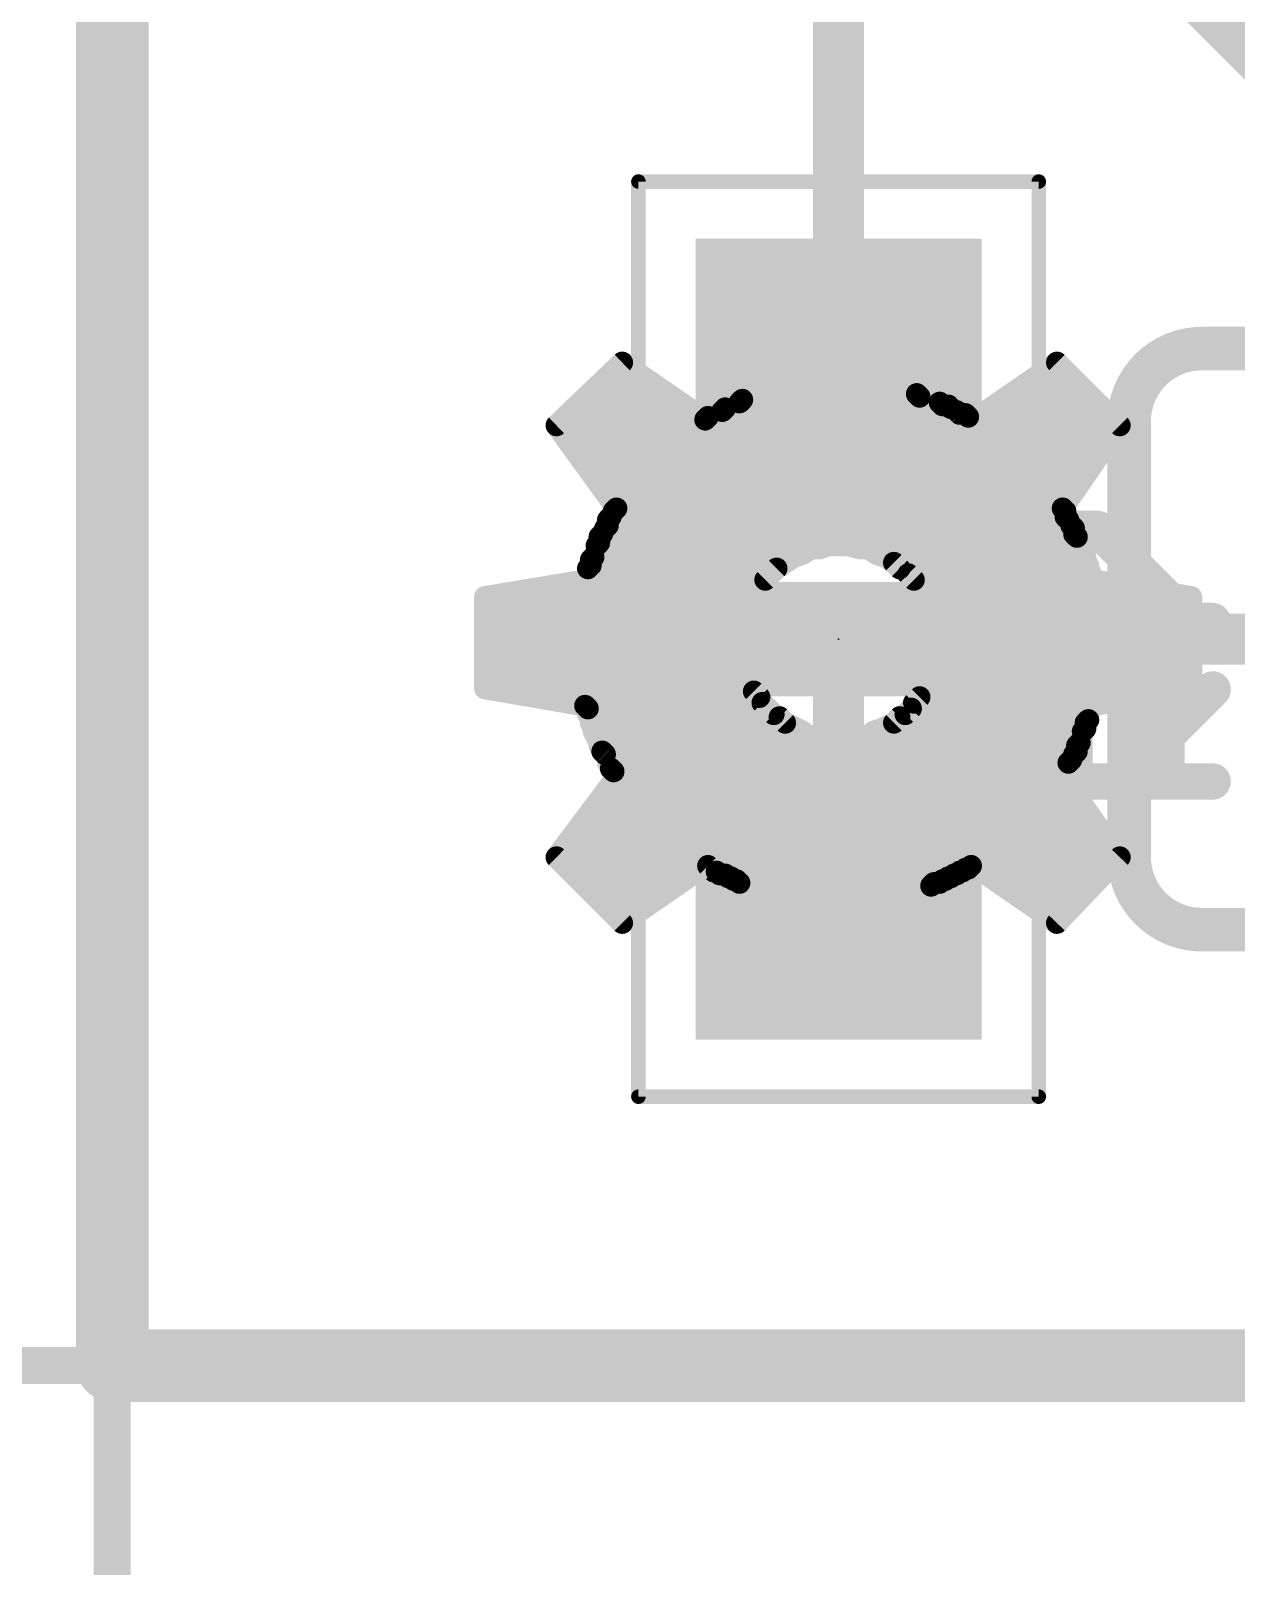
# Model space of a CAD drawing. Extents: x -38 to 69, y -72 to 37.
# Drawn here: x -0.28 to 3.93, y -0.7 to 4.67 of the extents above; entities that cross this region are included whole.
import ezdxf

# ---------------------------------------------------------------- set-up
doc = ezdxf.new("R2010")
doc.units = 0
for name, color, linetype in [('1', 12, 'CONTINUOUS'), ('16', 132, 'CONTINUOUS'), ('20', 53, 'CONTINUOUS'), ('21', 41, 'CONTINUOUS'), ('22', 40, 'CONTINUOUS'), ('23', 53, 'CONTINUOUS'), ('24', 53, 'CONTINUOUS'), ('25', 253, 'CONTINUOUS'), ('35', 253, 'CONTINUOUS'), ('39', 12, 'CONTINUOUS'), ('47', 253, 'CONTINUOUS'), ('51', 53, 'CONTINUOUS')]:
    doc.layers.add(name, color=color, linetype=linetype)

# ---------------------------------------------------------------- blocks, each defined once
blk = doc.blocks.new('RECT')
blk.add_solid([(-0.5, -0.5), (0.5, -0.5), (-0.5, 0.5), (0.5, 0.5)])

msp = doc.modelspace()

# ---------------------------------------------------------------- linework, layer by layer
at = {"layer": '1'}
for points, const_width in [([(0, 0), (0, 25.4)], 0.254), ([(2.286, 6.35), (4.318, 4.318)], 0.254), ([(2.54, 3.39), (2.54, 5.08)], 0.1778), ([(2.667, 2.54), (2.54, 2.413)], 0.1778), ([(4.2672, 2.54), (2.667, 2.54)], 0.1778), ([(2.54, 2.413), (2.54, 1.69)], 0.1778), ([(30.48, 0), (0, 0)], 0.254)]:
    msp.add_lwpolyline(points, dxfattribs=dict(at, const_width=const_width))
for points, const_width in [([(2.4956, 3.39, 1), (2.5844, 3.39)], 0.0889), ([(2.667, 2.5844, 1), (2.667, 2.4956)], 0.0889), ([(2.6984, 2.5086, 1), (2.6356, 2.5714)], 0.0889), ([(2.5086, 2.4444, 1), (2.5714, 2.3816)], 0.0889), ([(2.5844, 2.413, 1), (2.4956, 2.413)], 0.0889), ([(2.4956, 1.69, 1), (2.5844, 1.69)], 0.0889), ([(0, 0.0635, 1), (0, -0.0635)], 0.127), ([(-0.0635, 0, 1), (0.0635, 0)], 0.127)]:
    msp.add_lwpolyline(points, format="xyb", dxfattribs=dict(at, const_width=const_width))
at = {"layer": '16', "const_width": 0.254}
for points in [[(0, 0), (0, 25.4)], [(30.48, 0), (0, 0)]]:
    msp.add_lwpolyline(points, dxfattribs=at)
at = {"layer": '16', "const_width": 0.127}
for points in [[(0, 0.0635, 1), (0, -0.0635)], [(-0.0635, 0, 1), (0.0635, 0)]]:
    msp.add_lwpolyline(points, format="xyb", dxfattribs=at)
at = {"layer": '20', "const_width": 0.2032}
for points in [[(0, 0), (0, 25.4)], [(30.48, 0), (0, 0)]]:
    msp.add_lwpolyline(points, dxfattribs=at)
at = {"layer": '20', "const_width": 0.1016}
for points in [[(0, 0.0508, 1), (0, -0.0508)], [(-0.0508, 0, 1), (0.0508, 0)]]:
    msp.add_lwpolyline(points, format="xyb", dxfattribs=at)
at = {"layer": '21'}
for points, const_width in [([(3.81, 3.556, 0.4142), (3.556, 3.302)], 0.1524), ([(3.81, 3.5941, 1), (3.81, 3.5179)], 0.0762), ([(3.81, 3.5179, 1), (3.81, 3.5941)], 0.0762), ([(3.5941, 3.302, 1), (3.5179, 3.302)], 0.0762), ([(3.5179, 3.302, 1), (3.5941, 3.302)], 0.0762), ([(3.556, 1.778, 0.4142), (3.81, 1.524)], 0.1524), ([(3.5941, 1.778, 1), (3.5179, 1.778)], 0.0762), ([(3.5179, 1.778, 1), (3.5941, 1.778)], 0.0762), ([(3.81, 1.5621, 1), (3.81, 1.4859)], 0.0762), ([(3.81, 1.4859, 1), (3.81, 1.5621)], 0.0762)]:
    msp.add_lwpolyline(points, format="xyb", dxfattribs=dict(at, const_width=const_width))
at = {"layer": '21', "const_width": 0.1524}
for points in [[(3.81, 3.556), (6.35, 3.556)], [(3.556, 3.302), (3.556, 1.778)], [(6.35, 1.524), (3.81, 1.524)]]:
    msp.add_lwpolyline(points, dxfattribs=at)
at = {"layer": '22', "const_width": 0.076}
for points in [[(2.3234, 3.4074), (2.3834, 3.7574)], [(2.3777, 3.724), (2.7091, 3.724)], [(2.3834, 3.7574), (2.7034, 3.7574)], [(2.7034, 3.7574), (2.7634, 3.4074)], [(2.3647, 3.648), (2.7221, 3.648)], [(2.3516, 3.572), (2.7352, 3.572)], [(1.5534, 3.2874), (1.7834, 3.5074)], [(1.7834, 3.5074), (2.0734, 3.3074)], [(3.0134, 3.3074), (3.3034, 3.5074)], [(3.3034, 3.5074), (3.5234, 3.2874)], [(1.7715, 3.496), (1.7999, 3.496)], [(2.3386, 3.496), (2.7482, 3.496)], [(3.2869, 3.496), (3.3148, 3.496)], [(1.6921, 3.42), (1.9101, 3.42)], [(2.2834, 3.3974), (2.3034, 3.4074)], [(2.3034, 3.4074), (2.3234, 3.4074)], [(2.3256, 3.42), (2.7612, 3.42)], [(2.7634, 3.4074), (2.7734, 3.4074)], [(2.7734, 3.4074), (2.7934, 3.3974)], [(3.1767, 3.42), (3.3908, 3.42)], [(2.1334, 3.3374), (2.1434, 3.3474)], [(2.1434, 3.3474), (2.1634, 3.3574)], [(2.1634, 3.3574), (2.1734, 3.3574)], [(2.1734, 3.3574), (2.1934, 3.3674)], [(2.1934, 3.3674), (2.2034, 3.3774)], [(2.2034, 3.3774), (2.2234, 3.3774)], [(2.2234, 3.3774), (2.2434, 3.3874)], [(2.2434, 3.3874), (2.2534, 3.3874)], [(2.2534, 3.3874), (2.2734, 3.3974)], [(2.2734, 3.3974), (2.2834, 3.3974)], [(2.7934, 3.3974), (2.8134, 3.3974)], [(2.8134, 3.3974), (2.8234, 3.3874)], [(2.8234, 3.3874), (2.8434, 3.3874)], [(2.8434, 3.3874), (2.8634, 3.3774)], [(2.8634, 3.3774), (2.8734, 3.3774)], [(2.8734, 3.3774), (2.8934, 3.3674)], [(2.8934, 3.3674), (2.9034, 3.3574)], [(2.9034, 3.3574), (2.9234, 3.3574)], [(2.9234, 3.3574), (2.9334, 3.3474)], [(2.9334, 3.3474), (2.9534, 3.3374)], [(1.6126, 3.344), (2.0203, 3.344)], [(2.0734, 3.3074), (2.0834, 3.3174)], [(2.0834, 3.3174), (2.1034, 3.3274)], [(2.1034, 3.3274), (2.1134, 3.3274)], [(2.1134, 3.3274), (2.1334, 3.3374)], [(2.14, 3.344), (2.9401, 3.344)], [(2.9534, 3.3374), (2.9634, 3.3274)], [(2.9634, 3.3274), (2.9834, 3.3274)], [(2.9834, 3.3274), (2.9934, 3.3174)], [(2.9934, 3.3174), (3.0134, 3.3074)], [(3.0665, 3.344), (3.4668, 3.344)], [(1.7634, 2.9974), (1.5534, 3.2874)], [(1.5674, 3.268), (3.51, 3.268)], [(3.5234, 3.2874), (3.3234, 2.9974)], [(1.6225, 3.192), (3.4576, 3.192)], [(1.6775, 3.116), (3.4052, 3.116)], [(1.7325, 3.04), (3.3528, 3.04)], [(1.7434, 2.9674), (1.7534, 2.9874)], [(1.7534, 2.9874), (1.7634, 2.9974)], [(3.3234, 2.9974), (3.3334, 2.9874)], [(3.3334, 2.9874), (3.3334, 2.9674)], [(1.7134, 2.9074), (1.7234, 2.9274)], [(1.7234, 2.9274), (1.7334, 2.9374)], [(1.7334, 2.9574), (1.7434, 2.9674)], [(1.7334, 2.9374), (1.7334, 2.9574)], [(1.74, 2.964), (3.3368, 2.964)], [(3.3334, 2.9674), (3.3434, 2.9574)], [(3.3434, 2.9574), (3.3534, 2.9374)], [(3.3534, 2.9374), (3.3634, 2.9274)], [(3.3634, 2.9274), (3.3634, 2.9074)], [(1.6934, 2.8674), (1.7034, 2.8774)], [(1.6934, 2.8474), (1.6934, 2.8674)], [(1.7034, 2.8974), (1.7134, 2.9074)], [(1.7034, 2.8774), (1.7034, 2.8974)], [(1.7034, 2.888), (3.3781, 2.888)], [(2.5034, 2.8674), (2.4734, 2.8574)], [(2.5734, 2.8674), (2.5034, 2.8674)], [(2.6134, 2.8574), (2.5734, 2.8674)], [(3.3634, 2.9074), (3.3734, 2.8974)], [(3.3734, 2.8974), (3.3834, 2.8774)], [(3.3834, 2.8774), (3.3834, 2.8674)], [(3.3834, 2.8674), (3.4034, 2.8274)], [(1.6734, 2.8174), (1.6834, 2.8274)], [(1.6734, 2.7974), (1.6734, 2.8174)], [(1.6734, 2.812), (2.3603, 2.812)], [(1.6834, 2.8274), (1.6934, 2.8474)], [(2.3834, 2.8274), (2.3234, 2.7874)], [(2.4134, 2.8374), (2.3834, 2.8274)], [(2.4434, 2.8574), (2.4134, 2.8374)], [(2.4734, 2.8574), (2.4434, 2.8574)], [(2.6434, 2.8574), (2.6134, 2.8574)], [(2.6734, 2.8374), (2.6434, 2.8574)], [(2.7034, 2.8274), (2.6734, 2.8374)], [(2.7334, 2.8074), (2.7034, 2.8274)], [(2.7265, 2.812), (3.4061, 2.812)], [(3.4034, 2.8274), (3.4034, 2.8174)], [(3.4034, 2.8174), (3.4134, 2.7974)], [(1.6634, 2.7874), (1.6734, 2.7974)], [(1.6634, 2.7474), (1.6634, 2.7874)], [(2.3234, 2.7874), (2.2834, 2.7474)], [(2.7534, 2.7874), (2.7334, 2.8074)], [(2.7834, 2.7674), (2.7534, 2.7874)], [(2.8034, 2.7474), (2.7834, 2.7674)], [(3.4134, 2.7974), (3.4134, 2.7874)], [(3.4134, 2.7874), (3.4234, 2.7674)], [(3.4234, 2.7674), (3.4234, 2.7474)], [(1.3034, 2.6874), (1.6634, 2.7474)], [(1.5952, 2.736), (2.2758, 2.736)], [(2.2834, 2.7474), (2.2434, 2.6874)], [(2.8434, 2.6874), (2.8034, 2.7474)], [(2.811, 2.736), (3.4897, 2.736)], [(3.4234, 2.7474), (3.7734, 2.6874)], [(1.3034, 2.3674), (1.3034, 2.6874)], [(1.3034, 2.66), (2.2343, 2.66)], [(2.2334, 2.6574), (2.2134, 2.6274)], [(2.2434, 2.6874), (2.2334, 2.6574)], [(2.8834, 2.5674), (2.8434, 2.6874)], [(2.8525, 2.66), (3.7734, 2.66)], [(3.7734, 2.6874), (3.7734, 2.3674)], [(2.2134, 2.5974), (2.2034, 2.5674)], [(2.2134, 2.6274), (2.2134, 2.5974)], [(1.3034, 2.584), (2.2089, 2.584)], [(2.2034, 2.5674), (2.2034, 2.4774)], [(2.8779, 2.584), (3.7734, 2.584)], [(2.8834, 2.5074), (2.8834, 2.5674)], [(1.3034, 2.508), (2.2034, 2.508)], [(2.8734, 2.4774), (2.8834, 2.5074)], [(2.8834, 2.508), (3.7734, 2.508)], [(2.2034, 2.4774), (2.2134, 2.4474)], [(2.2134, 2.4474), (2.2134, 2.4274)], [(2.8534, 2.4074), (2.8734, 2.4474)], [(2.8734, 2.4474), (2.8734, 2.4774)], [(1.3034, 2.432), (2.2134, 2.432)], [(2.2134, 2.4274), (2.2234, 2.4074)], [(2.2234, 2.4074), (2.2334, 2.3774)], [(2.8434, 2.3774), (2.8534, 2.4074)], [(2.8657, 2.432), (3.7734, 2.432)], [(1.6534, 2.3074), (1.3034, 2.3674)], [(1.3697, 2.356), (2.2448, 2.356)], [(2.2334, 2.3774), (2.2434, 2.3574)], [(2.2434, 2.3574), (2.2634, 2.3374)], [(2.2634, 2.3374), (2.2734, 2.3174)], [(2.8034, 2.3174), (2.8234, 2.3374)], [(2.8234, 2.3374), (2.8434, 2.3774)], [(2.8327, 2.356), (3.7071, 2.356)], [(3.7734, 2.3674), (3.4234, 2.3074)], [(1.6634, 2.2974), (1.6534, 2.3074)], [(1.6634, 2.2774), (1.6634, 2.2974)], [(1.6634, 2.28), (2.3108, 2.28)], [(1.6734, 2.2574), (1.6634, 2.2774)], [(2.2734, 2.3174), (2.3134, 2.2774)], [(2.3134, 2.2774), (2.3334, 2.2674)], [(2.7534, 2.2674), (2.7734, 2.2774)], [(2.7734, 2.2774), (2.7934, 2.2974)], [(2.776, 2.28), (3.4147, 2.28)], [(2.7934, 2.2974), (2.8034, 2.3174)], [(3.4234, 2.2974), (3.4134, 2.2774)], [(3.4134, 2.2774), (3.4134, 2.2574)], [(3.4234, 2.3074), (3.4234, 2.2974)], [(1.6734, 2.2474), (1.6734, 2.2574)], [(1.6834, 2.2274), (1.6734, 2.2474)], [(1.6834, 2.2174), (1.6834, 2.2274)], [(1.7034, 2.1774), (1.6834, 2.2174)], [(2.4134, 2.2174), (2.2134, 1.6774)], [(2.3334, 2.2674), (2.3534, 2.2474)], [(2.3534, 2.2474), (2.4134, 2.2174)], [(2.6634, 2.2174), (2.6934, 2.2274)], [(2.8634, 1.6774), (2.6634, 2.2174)], [(2.6934, 2.2274), (2.7334, 2.2474)], [(2.7334, 2.2474), (2.7534, 2.2674)], [(3.3934, 2.2174), (3.3834, 2.1974)], [(3.4034, 2.2274), (3.3934, 2.2174)], [(3.4134, 2.2574), (3.4034, 2.2474)], [(3.4034, 2.2474), (3.4034, 2.2274)], [(1.6901, 2.204), (2.4085, 2.204)], [(1.7034, 2.1674), (1.7034, 2.1774)], [(1.7134, 2.1474), (1.7034, 2.1674)], [(2.6684, 2.204), (3.3867, 2.204)], [(3.3834, 2.1774), (3.3734, 2.1674)], [(3.3734, 2.1674), (3.3734, 2.1474)], [(3.3834, 2.1974), (3.3834, 2.1774)], [(1.7234, 2.1374), (1.7134, 2.1474)], [(1.7334, 2.1174), (1.7234, 2.1374)], [(1.7281, 2.128), (2.3803, 2.128)], [(1.7334, 2.1074), (1.7334, 2.1174)], [(2.6965, 2.128), (3.3587, 2.128)], [(3.3534, 2.1174), (3.3434, 2.1074)], [(3.3634, 2.1374), (3.3534, 2.1174)], [(3.3734, 2.1474), (3.3634, 2.1374)], [(1.5534, 1.7774), (1.7634, 2.0574)], [(1.7434, 2.0874), (1.7334, 2.1074)], [(1.7534, 2.0774), (1.7434, 2.0874)], [(1.7634, 2.0574), (1.7534, 2.0774)], [(3.3334, 2.0774), (3.3234, 2.0574)], [(3.3234, 2.0574), (3.5234, 1.7774)], [(3.3434, 2.1074), (3.3334, 2.0874)], [(3.3334, 2.0874), (3.3334, 2.0774)], [(1.7594, 2.052), (2.3522, 2.052)], [(2.7247, 2.052), (3.3272, 2.052)], [(1.7024, 1.976), (2.324, 1.976)], [(2.7528, 1.976), (3.3815, 1.976)], [(1.6454, 1.9), (2.2959, 1.9)], [(2.7809, 1.9), (3.4358, 1.9)], [(1.5884, 1.824), (2.2677, 1.824)], [(2.8091, 1.824), (3.4901, 1.824)], [(1.7834, 1.5474), (1.5534, 1.7774)], [(1.5828, 1.748), (2.2396, 1.748)], [(2.0734, 1.7474), (1.7834, 1.5474)], [(2.0834, 1.7474), (2.0734, 1.7474)], [(2.1034, 1.7274), (2.0834, 1.7474)], [(2.8372, 1.748), (3.4953, 1.748)], [(2.9834, 1.7374), (2.9734, 1.7274)], [(2.9934, 1.7374), (2.9834, 1.7374)], [(3.0034, 1.7474), (2.9934, 1.7374)], [(3.0134, 1.7474), (3.0034, 1.7474)], [(3.3034, 1.5474), (3.0134, 1.7474)], [(3.5234, 1.7774), (3.3034, 1.5474)], [(2.1134, 1.7274), (2.1034, 1.7274)], [(2.1234, 1.7174), (2.1134, 1.7274)], [(2.1434, 1.7174), (2.1234, 1.7174)], [(2.1534, 1.7074), (2.1434, 1.7174)], [(2.1634, 1.7074), (2.1534, 1.7074)], [(2.1734, 1.6974), (2.1634, 1.7074)], [(2.1834, 1.6974), (2.1734, 1.6974)], [(2.1934, 1.6874), (2.1834, 1.6974)], [(2.2134, 1.6874), (2.1934, 1.6874)], [(2.2134, 1.6774), (2.2134, 1.6874)], [(2.8734, 1.6874), (2.8634, 1.6774)], [(2.8934, 1.6874), (2.8734, 1.6874)], [(2.9034, 1.6974), (2.8934, 1.6874)], [(2.9134, 1.6974), (2.9034, 1.6974)], [(2.9234, 1.7074), (2.9134, 1.6974)], [(2.9334, 1.7074), (2.9234, 1.7074)], [(2.9434, 1.7174), (2.9334, 1.7074)], [(2.9534, 1.7174), (2.9434, 1.7174)], [(2.9634, 1.7274), (2.9534, 1.7174)], [(2.9734, 1.7274), (2.9634, 1.7274)], [(1.6588, 1.672), (1.9641, 1.672)], [(3.1227, 1.672), (3.4226, 1.672)], [(1.7348, 1.596), (1.8539, 1.596)], [(3.2329, 1.596), (3.3499, 1.596)]]:
    msp.add_lwpolyline(points, dxfattribs=at)
at = {"layer": '22', "const_width": 0.038}
for points in [[(2.3777, 3.743, 1), (2.3777, 3.705)], [(2.3834, 3.7764, 1), (2.3834, 3.7384)], [(2.4021, 3.7542, 1), (2.3647, 3.7606)], [(2.7221, 3.7606, 1), (2.6847, 3.7542)], [(2.7034, 3.7384, 1), (2.7034, 3.7764)], [(2.7091, 3.705, 1), (2.7091, 3.743)], [(2.3647, 3.667, 1), (2.3647, 3.629)], [(2.7221, 3.629, 1), (2.7221, 3.667)], [(2.3516, 3.591, 1), (2.3516, 3.553)], [(2.7352, 3.553, 1), (2.7352, 3.591)], [(1.7942, 3.523, 1), (1.7726, 3.4917)], [(1.7965, 3.4936, 1), (1.7703, 3.5211)], [(3.3168, 3.5208, 1), (3.29, 3.4939)], [(3.3142, 3.4917, 1), (3.2926, 3.523)], [(1.7715, 3.515, 1), (1.7715, 3.477)], [(1.7999, 3.477, 1), (1.7999, 3.515)], [(2.3386, 3.515, 1), (2.3386, 3.477)], [(2.7482, 3.477, 1), (2.7482, 3.515)], [(3.2869, 3.515, 1), (3.2869, 3.477)], [(3.3148, 3.477, 1), (3.3148, 3.515)], [(1.6921, 3.439, 1), (1.6921, 3.401)], [(1.9101, 3.401, 1), (1.9101, 3.439)], [(2.3034, 3.4264, 1), (2.3034, 3.3884)], [(2.3119, 3.3904, 1), (2.2949, 3.4244)], [(2.3256, 3.439, 1), (2.3256, 3.401)], [(2.3234, 3.3884, 1), (2.3234, 3.4264)], [(2.7634, 3.4264, 1), (2.7634, 3.3884)], [(2.7819, 3.4244, 1), (2.7649, 3.3904)], [(2.7612, 3.401, 1), (2.7612, 3.439)], [(2.7734, 3.3884, 1), (2.7734, 3.4264)], [(3.1767, 3.439, 1), (3.1767, 3.401)], [(3.3908, 3.401, 1), (3.3908, 3.439)], [(2.1349, 3.3644, 1), (2.1519, 3.3304)], [(2.1568, 3.3339, 1), (2.13, 3.3608)], [(2.1634, 3.3764, 1), (2.1634, 3.3384)], [(2.1649, 3.3744, 1), (2.1819, 3.3404)], [(2.1719, 3.3404, 1), (2.1549, 3.3744)], [(2.1734, 3.3384, 1), (2.1734, 3.3764)], [(2.18, 3.3808, 1), (2.2068, 3.3539)], [(2.2034, 3.3964, 1), (2.2034, 3.3584)], [(2.2019, 3.3504, 1), (2.1849, 3.3844)], [(2.2168, 3.3639, 1), (2.19, 3.3908)], [(2.2149, 3.3944, 1), (2.2319, 3.3604)], [(2.2234, 3.3584, 1), (2.2234, 3.3964)], [(2.2434, 3.4064, 1), (2.2434, 3.3684)], [(2.2449, 3.4044, 1), (2.2619, 3.3704)], [(2.2519, 3.3704, 1), (2.2349, 3.4044)], [(2.2534, 3.3684, 1), (2.2534, 3.4064)], [(2.2734, 3.4164, 1), (2.2734, 3.3784)], [(2.2749, 3.4144, 1), (2.2919, 3.3804)], [(2.2819, 3.3804, 1), (2.2649, 3.4144)], [(2.2834, 3.3784, 1), (2.2834, 3.4164)], [(2.3047, 3.4106, 1), (2.3421, 3.4042)], [(2.7447, 3.4042, 1), (2.7821, 3.4106)], [(2.7934, 3.4164, 1), (2.7934, 3.3784)], [(2.7849, 3.3804, 1), (2.8019, 3.4144)], [(2.8268, 3.4108, 1), (2.8, 3.3839)], [(2.8234, 3.4064, 1), (2.8234, 3.3684)], [(2.81, 3.3739, 1), (2.8368, 3.4008)], [(2.8134, 3.3784, 1), (2.8134, 3.4164)], [(2.8519, 3.4044, 1), (2.8349, 3.3704)], [(2.8434, 3.3684, 1), (2.8434, 3.4064)], [(2.8634, 3.3964, 1), (2.8634, 3.3584)], [(2.8819, 3.3944, 1), (2.8649, 3.3604)], [(2.8549, 3.3604, 1), (2.8719, 3.3944)], [(2.8734, 3.3584, 1), (2.8734, 3.3964)], [(2.9068, 3.3808, 1), (2.88, 3.3539)], [(2.9034, 3.3764, 1), (2.9034, 3.3384)], [(2.8849, 3.3504, 1), (2.9019, 3.3844)], [(2.89, 3.3439, 1), (2.9168, 3.3708)], [(2.9368, 3.3708, 1), (2.91, 3.3439)], [(2.9419, 3.3644, 1), (2.9249, 3.3304)], [(2.9234, 3.3384, 1), (2.9234, 3.3764)], [(1.6126, 3.363, 1), (1.6126, 3.325)], [(2.0203, 3.325, 1), (2.0203, 3.363)], [(2.06, 3.3208, 1), (2.0868, 3.2939)], [(2.0626, 3.2917, 1), (2.0842, 3.323)], [(2.0749, 3.3344, 1), (2.0919, 3.3004)], [(2.0968, 3.3039, 1), (2.07, 3.3308)], [(2.1034, 3.3464, 1), (2.1034, 3.3084)], [(2.1049, 3.3444, 1), (2.1219, 3.3104)], [(2.1119, 3.3104, 1), (2.0949, 3.3444)], [(2.1134, 3.3084, 1), (2.1134, 3.3464)], [(2.12, 3.3508, 1), (2.1468, 3.3239)], [(2.14, 3.363, 1), (2.14, 3.325)], [(2.1419, 3.3204, 1), (2.1249, 3.3544)], [(2.92, 3.3339, 1), (2.9468, 3.3608)], [(2.9668, 3.3508, 1), (2.94, 3.3239)], [(2.9401, 3.325, 1), (2.9401, 3.363)], [(2.9634, 3.3464, 1), (2.9634, 3.3084)], [(2.9449, 3.3204, 1), (2.9619, 3.3544)], [(2.95, 3.3139, 1), (2.9768, 3.3408)], [(2.9968, 3.3408, 1), (2.97, 3.3139)], [(3.0019, 3.3344, 1), (2.9849, 3.3004)], [(2.98, 3.3039, 1), (3.0068, 3.3308)], [(2.9834, 3.3084, 1), (2.9834, 3.3464)], [(3.0026, 3.323, 1), (3.0242, 3.2917)], [(3.0049, 3.2904, 1), (3.0219, 3.3244)], [(3.0665, 3.363, 1), (3.0665, 3.325)], [(3.4668, 3.325, 1), (3.4668, 3.363)], [(1.5688, 3.2985, 1), (1.538, 3.2762)], [(1.5403, 3.3011, 1), (1.5665, 3.2736)], [(1.5674, 3.287, 1), (1.5674, 3.249)], [(3.539, 3.2766, 1), (3.5078, 3.2982)], [(3.51, 3.2739, 1), (3.5368, 3.3008)], [(3.51, 3.249, 1), (3.51, 3.287)], [(1.6225, 3.211, 1), (1.6225, 3.173)], [(3.4576, 3.173, 1), (3.4576, 3.211)], [(1.6775, 3.135, 1), (1.6775, 3.097)], [(3.4052, 3.097, 1), (3.4052, 3.135)], [(1.7325, 3.059, 1), (1.7325, 3.021)], [(3.3528, 3.021, 1), (3.3528, 3.059)], [(1.74, 3.0008, 1), (1.7668, 2.9739)], [(1.7704, 2.9789, 1), (1.7364, 2.9959)], [(1.748, 2.9862, 1), (1.7788, 3.0085)], [(1.7768, 2.9839, 1), (1.75, 3.0108)], [(3.3368, 3.0108, 1), (3.31, 2.9839)], [(3.3078, 3.0082, 1), (3.339, 2.9866)], [(3.3524, 2.9874, 1), (3.3144, 2.9874)], [(3.32, 2.9739, 1), (3.3468, 3.0008)], [(1.71, 2.9408, 1), (1.7368, 2.9139)], [(1.7404, 2.9189, 1), (1.7064, 2.9359)], [(1.7524, 2.9574, 1), (1.7144, 2.9574)], [(1.72, 2.9708, 1), (1.7468, 2.9439)], [(1.7144, 2.9374, 1), (1.7524, 2.9374)], [(1.7468, 2.9239, 1), (1.72, 2.9508)], [(1.74, 2.983, 1), (1.74, 2.945)], [(1.7264, 2.9759, 1), (1.7604, 2.9589)], [(1.7568, 2.9539, 1), (1.73, 2.9808)], [(3.3468, 2.9808, 1), (3.32, 2.9539)], [(3.3144, 2.9674, 1), (3.3524, 2.9674)], [(3.3604, 2.9659, 1), (3.3264, 2.9489)], [(3.33, 2.9439, 1), (3.3568, 2.9708)], [(3.3668, 2.9508, 1), (3.34, 2.9239)], [(3.3364, 2.9289, 1), (3.3704, 2.9459)], [(3.3368, 2.945, 1), (3.3368, 2.983)], [(3.3824, 2.9274, 1), (3.3444, 2.9274)], [(3.35, 2.9139, 1), (3.3768, 2.9408)], [(1.7124, 2.8674, 1), (1.6744, 2.8674)], [(1.68, 2.8808, 1), (1.7068, 2.8539)], [(1.7224, 2.8974, 1), (1.6844, 2.8974)], [(1.69, 2.9108, 1), (1.7168, 2.8839)], [(1.7034, 2.907, 1), (1.7034, 2.869)], [(1.7168, 2.8639, 1), (1.69, 2.8908)], [(1.6964, 2.9159, 1), (1.7304, 2.8989)], [(1.7268, 2.8939, 1), (1.7, 2.9208)], [(2.5034, 2.8864, 1), (2.5034, 2.8484)], [(2.5094, 2.8493, 1), (2.4974, 2.8854)], [(2.578, 2.8858, 1), (2.5688, 2.8489)], [(2.5734, 2.8484, 1), (2.5734, 2.8864)], [(3.3768, 2.9208, 1), (3.35, 2.8939)], [(3.3444, 2.9074, 1), (3.3824, 2.9074)], [(3.3904, 2.9059, 1), (3.3564, 2.8889)], [(3.36, 2.8839, 1), (3.3868, 2.9108)], [(3.4024, 2.8774, 1), (3.3644, 2.8774)], [(3.4004, 2.8759, 1), (3.3664, 2.8589)], [(3.3664, 2.8689, 1), (3.4004, 2.8859)], [(3.3781, 2.869, 1), (3.3781, 2.907)], [(1.6924, 2.8174, 1), (1.6544, 2.8174)], [(1.6734, 2.831, 1), (1.6734, 2.793)], [(1.66, 2.8308, 1), (1.6868, 2.8039)], [(1.6664, 2.8359, 1), (1.7004, 2.8189)], [(1.6968, 2.8139, 1), (1.67, 2.8408)], [(1.6744, 2.8474, 1), (1.7124, 2.8474)], [(1.7104, 2.8389, 1), (1.6764, 2.8559)], [(1.6844, 2.8774, 1), (1.7224, 2.8774)], [(2.3603, 2.793, 1), (2.3603, 2.831)], [(2.3774, 2.8454, 1), (2.3894, 2.8093)], [(2.3939, 2.8116, 1), (2.3729, 2.8432)], [(2.4029, 2.8532, 1), (2.4239, 2.8216)], [(2.4194, 2.8193, 1), (2.4074, 2.8554)], [(2.4434, 2.8764, 1), (2.4434, 2.8384)], [(2.4539, 2.8416, 1), (2.4329, 2.8732)], [(2.4674, 2.8754, 1), (2.4794, 2.8393)], [(2.4734, 2.8384, 1), (2.4734, 2.8764)], [(2.6134, 2.8764, 1), (2.6134, 2.8384)], [(2.6088, 2.8389, 1), (2.618, 2.8758)], [(2.6539, 2.8732, 1), (2.6329, 2.8416)], [(2.6434, 2.8384, 1), (2.6434, 2.8764)], [(2.6794, 2.8554, 1), (2.6674, 2.8193)], [(2.6629, 2.8216, 1), (2.6839, 2.8532)], [(2.7139, 2.8432, 1), (2.6929, 2.8116)], [(2.6974, 2.8093, 1), (2.7094, 2.8454)], [(2.7265, 2.831, 1), (2.7265, 2.793)], [(3.3644, 2.8674, 1), (3.4024, 2.8674)], [(3.4224, 2.8274, 1), (3.3844, 2.8274)], [(3.4204, 2.8259, 1), (3.3864, 2.8089)], [(3.3864, 2.8189, 1), (3.4204, 2.8359)], [(3.4061, 2.793, 1), (3.4061, 2.831)], [(1.6824, 2.7874, 1), (1.6444, 2.7874)], [(1.65, 2.8008, 1), (1.6768, 2.7739)], [(1.6544, 2.7974, 1), (1.6924, 2.7974)], [(1.6868, 2.7839, 1), (1.66, 2.8108)], [(2.3129, 2.8032, 1), (2.3339, 2.7716)], [(2.3368, 2.7739, 1), (2.31, 2.8008)], [(2.7468, 2.8208, 1), (2.72, 2.7939)], [(2.7229, 2.7916, 1), (2.7439, 2.8232)], [(2.7639, 2.8032, 1), (2.7429, 2.7716)], [(2.74, 2.7739, 1), (2.7668, 2.8008)], [(2.7968, 2.7808, 1), (2.77, 2.7539)], [(2.7729, 2.7516, 1), (2.7939, 2.7832)], [(3.3844, 2.8174, 1), (3.4224, 2.8174)], [(3.4324, 2.7974, 1), (3.3944, 2.7974)], [(3.4304, 2.7959, 1), (3.3964, 2.7789)], [(3.3944, 2.7874, 1), (3.4324, 2.7874)], [(3.3964, 2.7889, 1), (3.4304, 2.8059)], [(3.4424, 2.7674, 1), (3.4044, 2.7674)], [(3.4064, 2.7589, 1), (3.4404, 2.7759)], [(1.5952, 2.755, 1), (1.5952, 2.717)], [(1.6444, 2.7474, 1), (1.6824, 2.7474)], [(1.6665, 2.7286, 1), (1.6603, 2.7661)], [(2.27, 2.7608, 1), (2.2968, 2.7339)], [(2.2992, 2.7368, 1), (2.2676, 2.7579)], [(2.2758, 2.717, 1), (2.2758, 2.755)], [(2.8192, 2.7579, 1), (2.7876, 2.7368)], [(2.79, 2.7339, 1), (2.8168, 2.7608)], [(2.811, 2.755, 1), (2.811, 2.717)], [(3.4266, 2.7661, 1), (3.4202, 2.7286)], [(3.4044, 2.7474, 1), (3.4424, 2.7474)], [(3.4897, 2.717, 1), (3.4897, 2.755)], [(1.3224, 2.6874, 1), (1.2844, 2.6874)], [(1.3003, 2.7061, 1), (1.3065, 2.6686)], [(1.3034, 2.679, 1), (1.3034, 2.641)], [(2.2492, 2.6468, 1), (2.2176, 2.6679)], [(2.2276, 2.6979, 1), (2.2592, 2.6768)], [(2.2614, 2.6814, 1), (2.2254, 2.6934)], [(2.2343, 2.641, 1), (2.2343, 2.679)], [(2.8614, 2.6934, 1), (2.8254, 2.6814)], [(2.8276, 2.6768, 1), (2.8592, 2.6979)], [(2.8525, 2.679, 1), (2.8525, 2.641)], [(3.7924, 2.6874, 1), (3.7544, 2.6874)], [(3.7702, 2.6686, 1), (3.7766, 2.7061)], [(3.7734, 2.641, 1), (3.7734, 2.679)], [(2.2324, 2.6274, 1), (2.1944, 2.6274)], [(2.1976, 2.6379, 1), (2.2292, 2.6168)], [(2.2314, 2.5914, 1), (2.1954, 2.6034)], [(2.2154, 2.6634, 1), (2.2514, 2.6514)], [(1.3034, 2.603, 1), (1.3034, 2.565)], [(2.2224, 2.5674, 1), (2.1844, 2.5674)], [(2.1854, 2.5734, 1), (2.2214, 2.5614)], [(2.1944, 2.5974, 1), (2.2324, 2.5974)], [(2.2089, 2.565, 1), (2.2089, 2.603)], [(2.8779, 2.603, 1), (2.8779, 2.565)], [(2.9024, 2.5674, 1), (2.8644, 2.5674)], [(2.8654, 2.5614, 1), (2.9014, 2.5734)], [(3.7734, 2.565, 1), (3.7734, 2.603)], [(1.3034, 2.527, 1), (1.3034, 2.489)], [(2.2034, 2.489, 1), (2.2034, 2.527)], [(2.8834, 2.527, 1), (2.8834, 2.489)], [(2.8644, 2.5074, 1), (2.9024, 2.5074)], [(2.9014, 2.5014, 1), (2.8654, 2.5134)], [(3.7734, 2.489, 1), (3.7734, 2.527)], [(2.2214, 2.4834, 1), (2.1854, 2.4714)], [(2.1844, 2.4774, 1), (2.2224, 2.4774)], [(2.2324, 2.4474, 1), (2.1944, 2.4474)], [(2.1954, 2.4414, 1), (2.2314, 2.4534)], [(2.8924, 2.4774, 1), (2.8544, 2.4774)], [(2.8554, 2.4834, 1), (2.8914, 2.4714)], [(2.8904, 2.4389, 1), (2.8564, 2.4559)], [(1.3034, 2.451, 1), (1.3034, 2.413)], [(2.2304, 2.4359, 1), (2.1964, 2.4189)], [(2.1944, 2.4274, 1), (2.2324, 2.4274)], [(2.2414, 2.4134, 1), (2.2054, 2.4014)], [(2.2064, 2.3989, 1), (2.2404, 2.4159)], [(2.2134, 2.413, 1), (2.2134, 2.451)], [(2.8364, 2.4159, 1), (2.8704, 2.3989)], [(2.8714, 2.4014, 1), (2.8354, 2.4134)], [(2.8657, 2.451, 1), (2.8657, 2.413)], [(2.8544, 2.4474, 1), (2.8924, 2.4474)], [(3.7734, 2.413, 1), (3.7734, 2.451)], [(1.3066, 2.3861, 1), (1.3002, 2.3486)], [(1.2844, 2.3674, 1), (1.3224, 2.3674)], [(1.3697, 2.375, 1), (1.3697, 2.337)], [(2.2504, 2.3859, 1), (2.2164, 2.3689)], [(2.2154, 2.3714, 1), (2.2514, 2.3834)], [(2.2568, 2.3708, 1), (2.23, 2.3439)], [(2.2264, 2.3489, 1), (2.2604, 2.3659)], [(2.2804, 2.3459, 1), (2.2464, 2.3289)], [(2.2448, 2.337, 1), (2.2448, 2.375)], [(2.25, 2.3239, 1), (2.2768, 2.3508)], [(2.8064, 2.3459, 1), (2.8404, 2.3289)], [(2.8368, 2.3239, 1), (2.81, 2.3508)], [(2.8327, 2.375, 1), (2.8327, 2.337)], [(2.8254, 2.3834, 1), (2.8614, 2.3714)], [(2.8604, 2.3689, 1), (2.8264, 2.3859)], [(3.7071, 2.337, 1), (3.7071, 2.375)], [(3.7544, 2.3674, 1), (3.7924, 2.3674)], [(3.7766, 2.3486, 1), (3.7702, 2.3861)], [(1.6668, 2.3208, 1), (1.64, 2.2939)], [(1.6824, 2.2974, 1), (1.6444, 2.2974)], [(1.6634, 2.299, 1), (1.6634, 2.261)], [(1.6804, 2.2859, 1), (1.6464, 2.2689)], [(1.65, 2.2839, 1), (1.6768, 2.3108)], [(1.6502, 2.2886, 1), (1.6566, 2.3261)], [(2.2868, 2.3308, 1), (2.26, 2.3039)], [(2.2564, 2.3089, 1), (2.2904, 2.3259)], [(2.3219, 2.2944, 1), (2.3049, 2.2604)], [(2.3, 2.2639, 1), (2.3268, 2.2908)], [(2.3108, 2.261, 1), (2.3108, 2.299)], [(2.76, 2.2908, 1), (2.7868, 2.2639)], [(2.776, 2.299, 1), (2.776, 2.261)], [(2.7819, 2.2604, 1), (2.7649, 2.2944)], [(2.7764, 2.3059, 1), (2.8104, 2.2889)], [(2.8068, 2.2839, 1), (2.78, 2.3108)], [(2.79, 2.3308, 1), (2.8168, 2.3039)], [(2.8204, 2.3089, 1), (2.7864, 2.3259)], [(3.4324, 2.2774, 1), (3.3944, 2.2774)], [(3.4424, 2.3074, 1), (3.4044, 2.3074)], [(3.4202, 2.3261, 1), (3.4266, 2.2886)], [(3.4044, 2.2974, 1), (3.4424, 2.2974)], [(3.4404, 2.2889, 1), (3.4064, 2.3059)], [(3.4147, 2.261, 1), (3.4147, 2.299)], [(1.6444, 2.2774, 1), (1.6824, 2.2774)], [(1.6924, 2.2574, 1), (1.6544, 2.2574)], [(1.6904, 2.2559, 1), (1.6564, 2.2389)], [(1.6544, 2.2474, 1), (1.6924, 2.2474)], [(1.6564, 2.2489, 1), (1.6904, 2.2659)], [(1.7024, 2.2274, 1), (1.6644, 2.2274)], [(1.7004, 2.2259, 1), (1.6664, 2.2089)], [(2.3468, 2.2808, 1), (2.32, 2.2539)], [(2.3249, 2.2504, 1), (2.3419, 2.2844)], [(2.3619, 2.2644, 1), (2.3449, 2.2304)], [(2.34, 2.2339, 1), (2.3668, 2.2608)], [(2.4312, 2.2108, 1), (2.3956, 2.224)], [(2.6812, 2.224, 1), (2.6456, 2.2108)], [(2.6849, 2.2444, 1), (2.7019, 2.2104)], [(2.6994, 2.2093, 1), (2.6874, 2.2454)], [(2.72, 2.2608, 1), (2.7468, 2.2339)], [(2.7419, 2.2304, 1), (2.7249, 2.2644)], [(2.7449, 2.2844, 1), (2.7619, 2.2504)], [(2.7668, 2.2539, 1), (2.74, 2.2808)], [(3.4104, 2.2089, 1), (3.3764, 2.2259)], [(3.4224, 2.2474, 1), (3.3844, 2.2474)], [(3.39, 2.2608, 1), (3.4168, 2.2339)], [(3.4168, 2.2139, 1), (3.39, 2.2408)], [(3.3964, 2.2859, 1), (3.4304, 2.2689)], [(3.3944, 2.2574, 1), (3.4324, 2.2574)], [(3.4268, 2.2439, 1), (3.4, 2.2708)], [(1.6644, 2.2174, 1), (1.7024, 2.2174)], [(1.6664, 2.2189, 1), (1.7004, 2.2359)], [(1.6901, 2.223, 1), (1.6901, 2.185)], [(1.7224, 2.1774, 1), (1.6844, 2.1774)], [(1.7204, 2.1759, 1), (1.6864, 2.1589)], [(1.6864, 2.1689, 1), (1.7204, 2.1859)], [(2.4049, 2.2004, 1), (2.4219, 2.2344)], [(2.4085, 2.185, 1), (2.4085, 2.223)], [(2.6574, 2.2354, 1), (2.6694, 2.1993)], [(2.6684, 2.223, 1), (2.6684, 2.185)], [(3.3924, 2.1674, 1), (3.3544, 2.1674)], [(3.4024, 2.1974, 1), (3.3644, 2.1974)], [(3.3664, 2.2059, 1), (3.4004, 2.1889)], [(3.3968, 2.1639, 1), (3.37, 2.1908)], [(3.38, 2.2308, 1), (3.4068, 2.2039)], [(3.3844, 2.2274, 1), (3.4224, 2.2274)], [(3.3867, 2.185, 1), (3.3867, 2.223)], [(1.6844, 2.1674, 1), (1.7224, 2.1674)], [(1.7268, 2.1608, 1), (1.7, 2.1339)], [(1.6964, 2.1389, 1), (1.7304, 2.1559)], [(1.7404, 2.1459, 1), (1.7064, 2.1289)], [(1.7281, 2.147, 1), (1.7281, 2.109)], [(1.71, 2.1239, 1), (1.7368, 2.1508)], [(1.7524, 2.1174, 1), (1.7144, 2.1174)], [(2.3803, 2.109, 1), (2.3803, 2.147)], [(2.6965, 2.147, 1), (2.6965, 2.109)], [(3.3668, 2.1039, 1), (3.34, 2.1308)], [(3.35, 2.1508, 1), (3.3768, 2.1239)], [(3.3804, 2.1289, 1), (3.3464, 2.1459)], [(3.36, 2.1808, 1), (3.3868, 2.1539)], [(3.3544, 2.1474, 1), (3.3924, 2.1474)], [(3.3587, 2.109, 1), (3.3587, 2.147)], [(3.3868, 2.1339, 1), (3.36, 2.1608)], [(3.3644, 2.1774, 1), (3.4024, 2.1774)], [(1.7504, 2.1159, 1), (1.7164, 2.0989)], [(1.7144, 2.1074, 1), (1.7524, 2.1074)], [(1.7164, 2.1089, 1), (1.7504, 2.1259)], [(1.7568, 2.1008, 1), (1.73, 2.0739)], [(1.7264, 2.0789, 1), (1.7604, 2.0959)], [(1.7704, 2.0859, 1), (1.7364, 2.0689)], [(1.74, 2.0639, 1), (1.7668, 2.0908)], [(1.7786, 2.046, 1), (1.7482, 2.0688)], [(3.3389, 2.0684, 1), (3.3079, 2.0463)], [(3.3524, 2.0874, 1), (3.3144, 2.0874)], [(3.3164, 2.0959, 1), (3.3504, 2.0789)], [(3.3144, 2.0774, 1), (3.3524, 2.0774)], [(3.3504, 2.0689, 1), (3.3164, 2.0859)], [(3.33, 2.1208, 1), (3.3568, 2.0939)], [(3.3604, 2.0989, 1), (3.3264, 2.1159)], [(3.3364, 2.1259, 1), (3.3704, 2.1089)], [(1.7594, 2.071, 1), (1.7594, 2.033)], [(1.7464, 2.0489, 1), (1.7804, 2.0659)], [(2.3522, 2.033, 1), (2.3522, 2.071)], [(2.7247, 2.071, 1), (2.7247, 2.033)], [(3.3064, 2.0659, 1), (3.3404, 2.0489)], [(3.3272, 2.033, 1), (3.3272, 2.071)], [(1.7024, 1.995, 1), (1.7024, 1.957)], [(2.324, 1.957, 1), (2.324, 1.995)], [(2.7528, 1.995, 1), (2.7528, 1.957)], [(3.3815, 1.957, 1), (3.3815, 1.995)], [(1.6454, 1.919, 1), (1.6454, 1.881)], [(2.2959, 1.881, 1), (2.2959, 1.919)], [(2.7809, 1.919, 1), (2.7809, 1.881)], [(3.4358, 1.881, 1), (3.4358, 1.919)], [(1.5884, 1.843, 1), (1.5884, 1.805)], [(2.2677, 1.805, 1), (2.2677, 1.843)], [(2.8091, 1.843, 1), (2.8091, 1.805)], [(3.4901, 1.805, 1), (3.4901, 1.843)], [(1.5668, 1.7908, 1), (1.54, 1.7639)], [(1.5382, 1.7888, 1), (1.5686, 1.766)], [(1.5828, 1.767, 1), (1.5828, 1.729)], [(2.0734, 1.7664, 1), (2.0734, 1.7284)], [(2.0842, 1.7317, 1), (2.0626, 1.763)], [(2.0968, 1.7608, 1), (2.07, 1.7339)], [(2.0834, 1.7284, 1), (2.0834, 1.7664)], [(2.2396, 1.729, 1), (2.2396, 1.767)], [(2.8372, 1.767, 1), (2.8372, 1.729)], [(2.9834, 1.7564, 1), (2.9834, 1.7184)], [(2.9968, 1.7239, 1), (2.97, 1.7508)], [(3.0034, 1.7664, 1), (3.0034, 1.7284)], [(3.0168, 1.7339, 1), (2.99, 1.7608)], [(2.9934, 1.7184, 1), (2.9934, 1.7564)], [(3.0242, 1.763, 1), (3.0026, 1.7317)], [(3.0134, 1.7284, 1), (3.0134, 1.7664)], [(3.4953, 1.729, 1), (3.4953, 1.767)], [(3.5079, 1.7663, 1), (3.5389, 1.7884)], [(3.5371, 1.7642, 1), (3.5097, 1.7905)], [(2.1034, 1.7464, 1), (2.1034, 1.7084)], [(2.09, 1.7139, 1), (2.1168, 1.7408)], [(2.1268, 1.7408, 1), (2.1, 1.7139)], [(2.1234, 1.7364, 1), (2.1234, 1.6984)], [(2.11, 1.7039, 1), (2.1368, 1.7308)], [(2.1134, 1.7084, 1), (2.1134, 1.7464)], [(2.1568, 1.7308, 1), (2.13, 1.7039)], [(2.1534, 1.7264, 1), (2.1534, 1.6884)], [(2.14, 1.6939, 1), (2.1668, 1.7208)], [(2.1434, 1.6984, 1), (2.1434, 1.7364)], [(2.1768, 1.7208, 1), (2.15, 1.6939)], [(2.1734, 1.7164, 1), (2.1734, 1.6784)], [(2.16, 1.6839, 1), (2.1868, 1.7108)], [(2.1634, 1.6884, 1), (2.1634, 1.7264)], [(2.1968, 1.7108, 1), (2.17, 1.6839)], [(2.1934, 1.7064, 1), (2.1934, 1.6684)], [(2.18, 1.6739, 1), (2.2068, 1.7008)], [(2.1834, 1.6784, 1), (2.1834, 1.7164)], [(2.2324, 1.6874, 1), (2.1944, 1.6874)], [(2.2134, 1.6684, 1), (2.2134, 1.7064)], [(2.8734, 1.7064, 1), (2.8734, 1.6684)], [(2.8868, 1.6739, 1), (2.86, 1.7008)], [(2.88, 1.7008, 1), (2.9068, 1.6739)], [(2.9034, 1.7164, 1), (2.9034, 1.6784)], [(2.9168, 1.6839, 1), (2.89, 1.7108)], [(2.8934, 1.6684, 1), (2.8934, 1.7064)], [(2.9, 1.7108, 1), (2.9268, 1.6839)], [(2.9234, 1.7264, 1), (2.9234, 1.6884)], [(2.9368, 1.6939, 1), (2.91, 1.7208)], [(2.9134, 1.6784, 1), (2.9134, 1.7164)], [(2.92, 1.7208, 1), (2.9468, 1.6939)], [(2.9434, 1.7364, 1), (2.9434, 1.6984)], [(2.9568, 1.7039, 1), (2.93, 1.7308)], [(2.9334, 1.6884, 1), (2.9334, 1.7264)], [(2.94, 1.7308, 1), (2.9668, 1.7039)], [(2.9634, 1.7464, 1), (2.9634, 1.7084)], [(2.9768, 1.7139, 1), (2.95, 1.7408)], [(2.9534, 1.6984, 1), (2.9534, 1.7364)], [(2.96, 1.7408, 1), (2.9868, 1.7139)], [(2.9734, 1.7084, 1), (2.9734, 1.7464)], [(2.98, 1.7508, 1), (3.0068, 1.7239)], [(1.6588, 1.691, 1), (1.6588, 1.653)], [(1.9641, 1.653, 1), (1.9641, 1.691)], [(2.1956, 1.684, 1), (2.2312, 1.6708)], [(2.1944, 1.6774, 1), (2.2324, 1.6774)], [(2.85, 1.6908, 1), (2.8768, 1.6639)], [(2.8456, 1.6708, 1), (2.8812, 1.684)], [(3.1227, 1.691, 1), (3.1227, 1.653)], [(3.4226, 1.653, 1), (3.4226, 1.691)], [(1.7348, 1.615, 1), (1.7348, 1.577)], [(1.8539, 1.577, 1), (1.8539, 1.615)], [(3.2329, 1.615, 1), (3.2329, 1.577)], [(3.3499, 1.577, 1), (3.3499, 1.615)], [(1.7726, 1.563, 1), (1.7942, 1.5317)], [(1.77, 1.5339, 1), (1.7968, 1.5608)], [(3.2897, 1.5605, 1), (3.3171, 1.5342)], [(3.2926, 1.5317, 1), (3.3142, 1.563)]]:
    msp.add_lwpolyline(points, format="xyb", dxfattribs=at)
at = {"layer": '23'}
msp.add_point((2.54, 2.54), dxfattribs=at)
at = {"layer": '24'}
msp.add_point((2.54, 2.54), dxfattribs=at)
at = {"layer": '25', "const_width": 0.0635}
for points in [[(3.3651, 2.9573, 1), (3.3651, 2.8938)], [(3.3968, 2.9255, 1), (3.3333, 2.9255)], [(3.468, 2.948, 1), (3.4231, 2.9031)], [(3.4456, 2.8938, 1), (3.4456, 2.9573)], [(3.3333, 2.6035, 1), (3.3968, 2.6035)], [(3.7676, 2.6352, 1), (3.7676, 2.5717)], [(3.7451, 2.581, 1), (3.7901, 2.6259)], [(3.8481, 2.5717, 1), (3.8481, 2.6352)], [(3.4456, 2.3959, 1), (3.4456, 2.3324)], [(3.468, 2.3417, 1), (3.4231, 2.3866)], [(3.629, 2.3866, 1), (3.5841, 2.3417)], [(3.6066, 2.3324, 1), (3.6066, 2.3959)], [(3.8706, 2.3417, 1), (3.8256, 2.3866)], [(3.3968, 2.2837, 1), (3.3333, 2.2837)], [(3.3426, 2.3061, 1), (3.3875, 2.2612)], [(3.7188, 2.2837, 1), (3.6553, 2.2837)], [(3.6646, 2.2612, 1), (3.7095, 2.3061)], [(3.6646, 2.2256, 1), (3.7095, 2.1807)], [(3.3651, 2.0739, 1), (3.3651, 2.0104)], [(3.8481, 2.0104, 1), (3.8481, 2.0739)], [(3.3333, 2.0422, 1), (3.3968, 2.0422)], [(3.6553, 2.0422, 1), (3.7188, 2.0422)]]:
    msp.add_lwpolyline(points, format="xyb", dxfattribs=at)
at = {"layer": '25', "const_width": 0.127}
for points in [[(3.3651, 2.6035), (3.3651, 2.9255)], [(3.3651, 2.9255), (3.4456, 2.9255)], [(3.4456, 2.9255), (3.7676, 2.6035)], [(3.7676, 2.6035), (3.8481, 2.6035)], [(3.3651, 2.2837), (3.4456, 2.3642)], [(3.4456, 2.3642), (3.6066, 2.3642)], [(3.6066, 2.3642), (3.6871, 2.2837)], [(3.6871, 2.2032), (3.8481, 2.3642)], [(3.3651, 2.0422), (3.3651, 2.2837)], [(3.6871, 2.2837), (3.6871, 2.0422)], [(3.8481, 2.0422), (3.3651, 2.0422)]]:
    msp.add_lwpolyline(points, dxfattribs=at)
at = {"layer": '39', "const_width": 0.0508}
for points in [[(1.84, 0.94), (1.84, 4.14)], [(1.84, 4.14), (3.24, 4.14)], [(3.24, 4.14), (3.24, 0.94)], [(3.24, 0.94), (1.84, 0.94)]]:
    msp.add_lwpolyline(points, dxfattribs=at)
at = {"layer": '39', "const_width": 0.0254}
for points in [[(1.8527, 4.14, 1), (1.8273, 4.14)], [(1.84, 4.1527, 1), (1.84, 4.1273)], [(3.2527, 4.14, 1), (3.2273, 4.14)], [(3.24, 4.1273, 1), (3.24, 4.1527)], [(1.84, 0.9527, 1), (1.84, 0.9273)], [(1.8273, 0.94, 1), (1.8527, 0.94)], [(3.2273, 0.94, 1), (3.2527, 0.94)], [(3.24, 0.9273, 1), (3.24, 0.9527)]]:
    msp.add_lwpolyline(points, format="xyb", dxfattribs=at)
at = {"layer": '47', "const_width": 0.13}
for points in [[(0, 0), (-7.03, 0)], [(5.08, 0), (-3.22, 0)], [(0, 0), (0, -5.76)]]:
    msp.add_lwpolyline(points, dxfattribs=at)
at = {"layer": '47', "const_width": 0.065}
for points in [[(0.0325, 0, 1), (-0.0325, 0)], [(0, -0.0325, 1), (0, 0.0325)]]:
    msp.add_lwpolyline(points, format="xyb", dxfattribs=at)
at = {"layer": '51', "const_width": 0.1016}
for points in [[(2.121, 2.896), (2.121, 2.184)], [(2.972, 2.896), (2.972, 2.184)]]:
    msp.add_lwpolyline(points, dxfattribs=at)
at = {"layer": '51', "const_width": 0.0508}
for points in [[(2.1464, 2.896, 1), (2.0956, 2.896)], [(2.9974, 2.896, 1), (2.9466, 2.896)], [(2.0956, 2.184, 1), (2.1464, 2.184)], [(2.9466, 2.184, 1), (2.9974, 2.184)]]:
    msp.add_lwpolyline(points, format="xyb", dxfattribs=at)

# ---------------------------------------------------------------- block references
at = {"layer": '1', "xscale": 1.1, "rotation": 270}
for p in [(2.54, 3.39), (2.54, 1.69)]:
    msp.add_blockref('RECT', p, dxfattribs=at)
at = {"layer": '35', "xscale": 0.3998, "yscale": 0.6, "rotation": 270}
msp.add_blockref('RECT', (2.54, 2.54), dxfattribs=at)
at = {"layer": '51', "xscale": 0.5001, "yscale": 0.95, "rotation": 270}
for p in [(2.5451, 3.1282), (2.5451, 1.9598)]:
    msp.add_blockref('RECT', p, dxfattribs=at)

doc.saveas('drawing.dxf')
